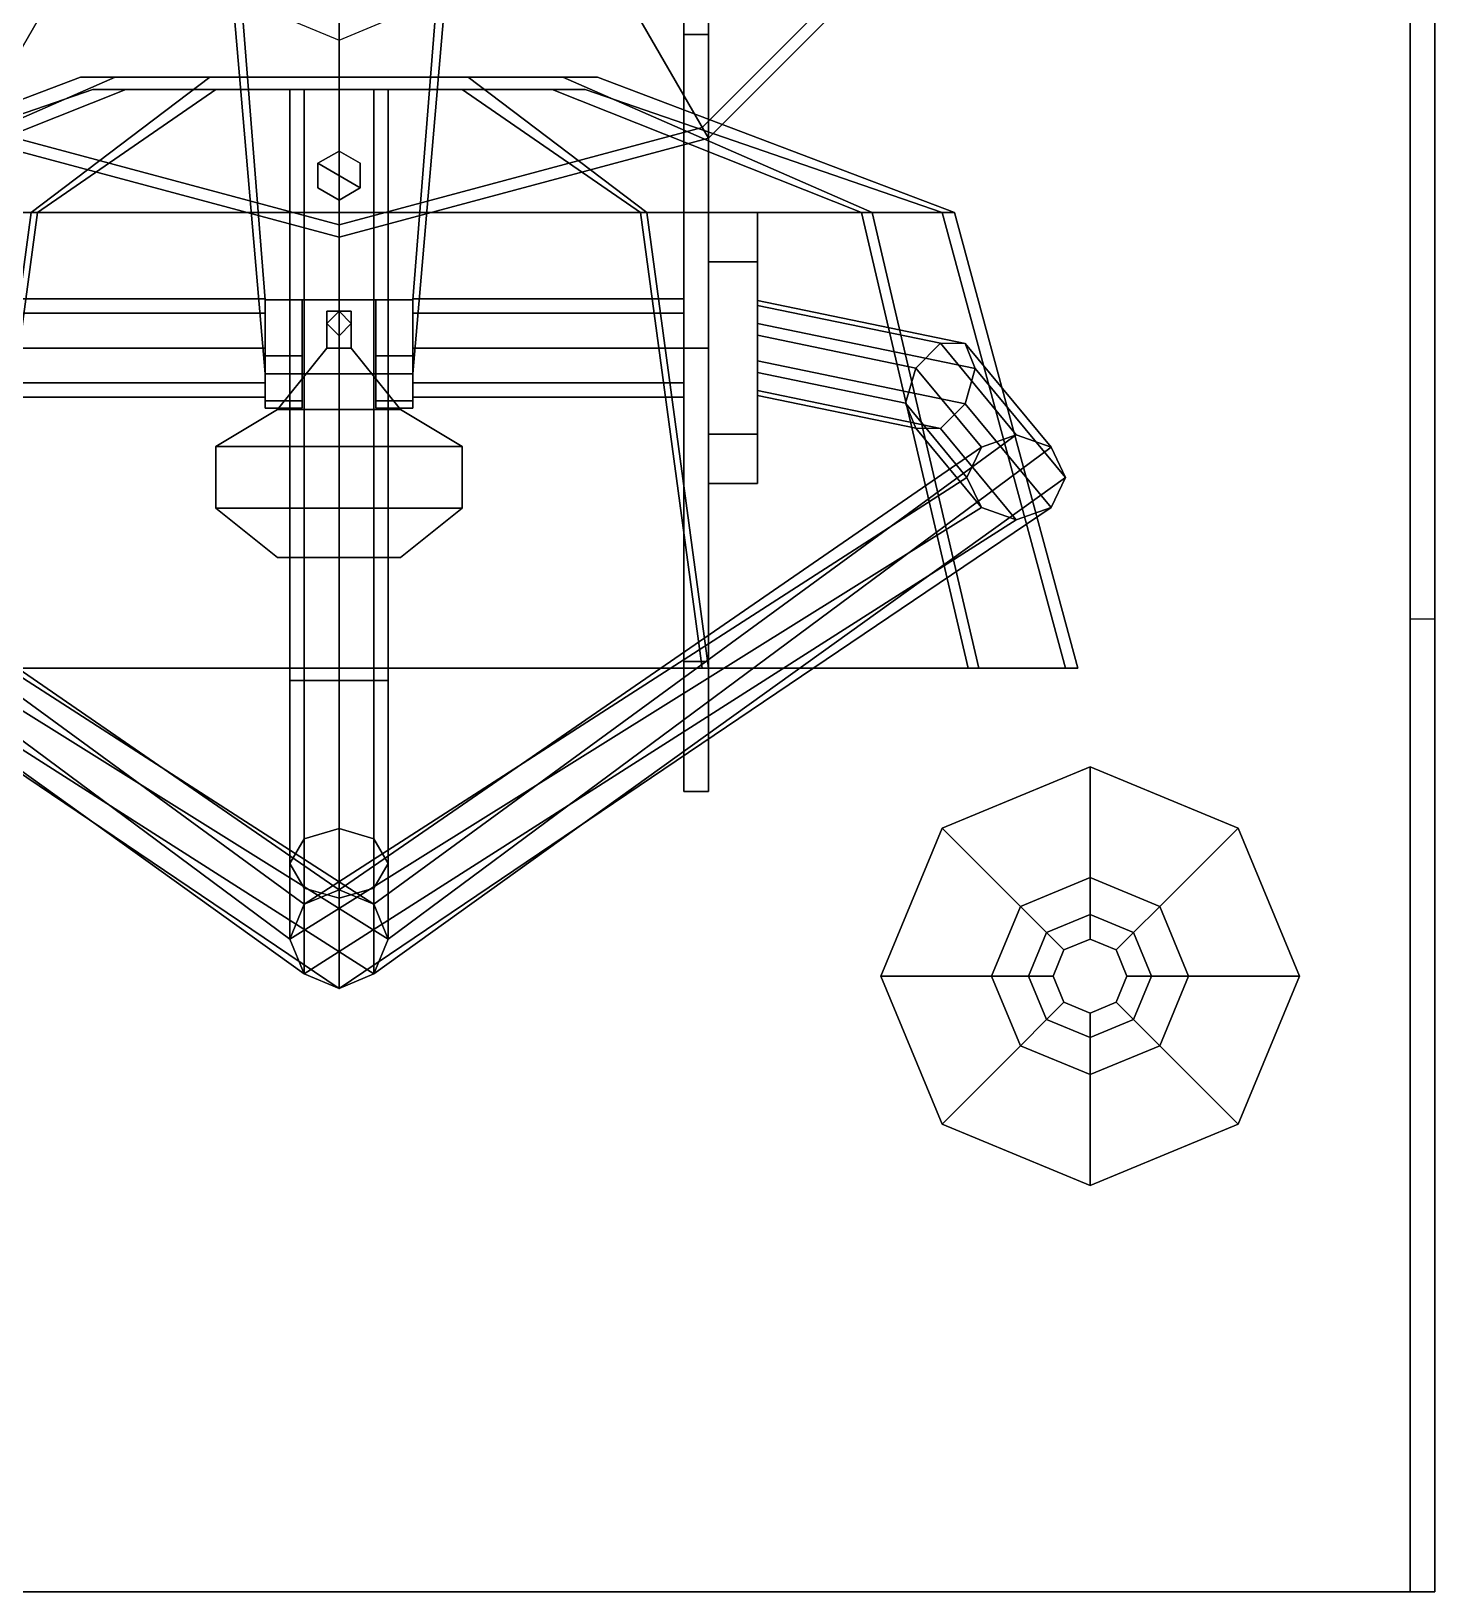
# Model space of a CAD drawing. Header units: millimetres. Extents: x -1.5 to 1.5, y -1.7 to 10.7.
# Drawn here: x -0.25 to 0.89, y -1.7 to -0.433 of the extents above; entities that cross this region are included whole.
import ezdxf

# ---------------------------------------------------------------- set-up
doc = ezdxf.new("R2010")
doc.units = ezdxf.units.MM
doc.layers.add('arm', color=5, linetype='Continuous')
doc.layers.add('turret', color=2, linetype='Continuous')

msp = doc.modelspace()

# ---------------------------------------------------------------- linework, layer by layer
for points in [[(-0.89, 1.7, 1.05), (-0.89, -1.7, 1.05), (0.89, -1.7, 1.05), (0.89, 1.7, 1.05)], [(0.87, 0.91, 0.46), (0.87, -0.91, 0.46), (0.87, -1.7, 0.93), (0.87, 1.7, 0.93)], [(0.89, -1.7, 1.05), (0.89, -0.91, 0.46), (0.89, 0.91, 0.46), (0.89, 1.7, 1.05)], [(0.295, -0.511, 1.05), (0.511, -0.295, 1.05), (0.511, -0.295, 1.1), (0.295, -0.511, 1.1)], [(-0.295, -0.511, 1.05), (0, -0.59, 1.05), (0, -0.59, 1.1), (-0.295, -0.511, 1.1)], [(0, -0.59, 1.05), (0.295, -0.511, 1.05), (0.295, -0.511, 1.1), (0, -0.59, 1.1)], [(0.87, -0.91, 0.46), (0.87, -0.91, 0.46), (0.87, -1.7, 0.69), (0.87, -1.7, 0.93)], [(0.87, -1.7, 0.69), (0.87, -0.91, 0.46), (0.89, -0.91, 0.46), (0.89, -1.7, 0.69)], [(0.89, -1.7, 1.05), (0.89, -1.7, 0.69), (0.89, -0.91, 0.46)], [(0.61, -1.03, 0.04), (0.4898, -1.0798, 0.04), (0.5534, -1.1434, 0.04), (0.61, -1.12, 0.04)], [(0.61, -1.03), (0.4898, -1.0798), (0.4898, -1.0798, 0.04), (0.61, -1.03, 0.04)], [(0.7302, -1.0798, 0.04), (0.61, -1.03, 0.04), (0.61, -1.12, 0.04), (0.6666, -1.1434, 0.04)], [(0.7302, -1.0798), (0.61, -1.03), (0.61, -1.03, 0.04), (0.7302, -1.0798, 0.04)], [(0.4898, -1.0798, 0.04), (0.44, -1.2, 0.04), (0.53, -1.2, 0.04), (0.5534, -1.1434, 0.04)], [(0.4898, -1.0798), (0.44, -1.2), (0.44, -1.2, 0.04), (0.4898, -1.0798, 0.04)], [(0.78, -1.2, 0.04), (0.7302, -1.0798, 0.04), (0.6666, -1.1434, 0.04), (0.69, -1.2, 0.04)], [(0.78, -1.2), (0.7302, -1.0798), (0.7302, -1.0798, 0.04), (0.78, -1.2, 0.04)], [(0.5746, -1.1646, 0.08), (0.61, -1.15, 0.08), (0.61, -1.12, 0.04), (0.5534, -1.1434, 0.04)], [(0.61, -1.15, 0.08), (0.6454, -1.1646, 0.08), (0.6666, -1.1434, 0.04), (0.61, -1.12, 0.04)], [(0.56, -1.2, 0.08), (0.5746, -1.1646, 0.08), (0.5534, -1.1434, 0.04), (0.53, -1.2, 0.04)], [(0.5888, -1.1788, 0.08), (0.61, -1.17, 0.08), (0.61, -1.15, 0.08), (0.5746, -1.1646, 0.08)], [(0.61, -1.17, 0.08), (0.6312, -1.1788, 0.08), (0.6454, -1.1646, 0.08), (0.61, -1.15, 0.08)], [(0.6454, -1.1646, 0.08), (0.66, -1.2, 0.08), (0.69, -1.2, 0.04), (0.6666, -1.1434, 0.04)], [(0.58, -1.2, 0.08), (0.5888, -1.1788, 0.08), (0.5746, -1.1646, 0.08), (0.56, -1.2, 0.08)], [(0.6312, -1.1788, 0.08), (0.64, -1.2, 0.08), (0.66, -1.2, 0.08), (0.6454, -1.1646, 0.08)], [(0.61, -1.17, 0.08), (0.5888, -1.1788, 0.08), (0.5888, -1.1788, 0.93), (0.61, -1.17, 0.93)], [(0.6312, -1.1788, 0.08), (0.61, -1.17, 0.08), (0.61, -1.17, 0.93), (0.6312, -1.1788, 0.93)], [(0.5888, -1.1788, 0.08), (0.58, -1.2, 0.08), (0.58, -1.2, 0.93), (0.5888, -1.1788, 0.93)], [(0.64, -1.2, 0.08), (0.6312, -1.1788, 0.08), (0.6312, -1.1788, 0.93), (0.64, -1.2, 0.93)], [(0.44, -1.2, 0.04), (0.4898, -1.3202, 0.04), (0.5534, -1.2566, 0.04), (0.53, -1.2, 0.04)], [(0.44, -1.2), (0.4898, -1.3202), (0.4898, -1.3202, 0.04), (0.44, -1.2, 0.04)], [(0.5746, -1.2354, 0.08), (0.56, -1.2, 0.08), (0.53, -1.2, 0.04), (0.5534, -1.2566, 0.04)], [(0.5888, -1.2212, 0.08), (0.58, -1.2, 0.08), (0.56, -1.2, 0.08), (0.5746, -1.2354, 0.08)], [(0.58, -1.2, 0.08), (0.5888, -1.2212, 0.08), (0.5888, -1.2212, 0.93), (0.58, -1.2, 0.93)], [(0.6312, -1.2212, 0.08), (0.64, -1.2, 0.08), (0.64, -1.2, 0.93), (0.6312, -1.2212, 0.93)], [(0.64, -1.2, 0.08), (0.6312, -1.2212, 0.08), (0.6454, -1.2354, 0.08), (0.66, -1.2, 0.08)], [(0.66, -1.2, 0.08), (0.6454, -1.2354, 0.08), (0.6666, -1.2566, 0.04), (0.69, -1.2, 0.04)], [(0.7302, -1.3202, 0.04), (0.78, -1.2, 0.04), (0.69, -1.2, 0.04), (0.6666, -1.2566, 0.04)], [(0.7302, -1.3202), (0.78, -1.2), (0.78, -1.2, 0.04), (0.7302, -1.3202, 0.04)], [(0.61, -1.23, 0.08), (0.5888, -1.2212, 0.08), (0.5746, -1.2354, 0.08), (0.61, -1.25, 0.08)], [(0.5888, -1.2212, 0.08), (0.61, -1.23, 0.08), (0.61, -1.23, 0.93), (0.5888, -1.2212, 0.93)], [(0.61, -1.23, 0.08), (0.6312, -1.2212, 0.08), (0.6312, -1.2212, 0.93), (0.61, -1.23, 0.93)], [(0.6312, -1.2212, 0.08), (0.61, -1.23, 0.08), (0.61, -1.25, 0.08), (0.6454, -1.2354, 0.08)], [(0.61, -1.25, 0.08), (0.5746, -1.2354, 0.08), (0.5534, -1.2566, 0.04), (0.61, -1.28, 0.04)], [(0.6454, -1.2354, 0.08), (0.61, -1.25, 0.08), (0.61, -1.28, 0.04), (0.6666, -1.2566, 0.04)], [(0.4898, -1.3202, 0.04), (0.61, -1.37, 0.04), (0.61, -1.28, 0.04), (0.5534, -1.2566, 0.04)], [(0.61, -1.37, 0.04), (0.7302, -1.3202, 0.04), (0.6666, -1.2566, 0.04), (0.61, -1.28, 0.04)], [(0.4898, -1.3202), (0.61, -1.37), (0.61, -1.37, 0.04), (0.4898, -1.3202, 0.04)], [(0.61, -1.37), (0.7302, -1.3202), (0.7302, -1.3202, 0.04), (0.61, -1.37, 0.04)], [(-0.89, -1.7, 1.05), (-0.87, -1.7, 0.93), (0.87, -1.7, 0.93), (0.89, -1.7, 1.05)], [(0.87, -1.7, 0.93), (0.87, -1.7, 0.69), (0.89, -1.7, 0.69), (0.89, -1.7, 1.05)]]:
    msp.add_3dface(points)
at = {"layer": 'arm'}
for points in [[(0.28, -0.33, 3.18), (0.28, -0.9446, 2.9254), (0.28, -1.05, 3.18), (0.28, -0.4354, 3.4346)], [(0.28, -0.33, 3.18), (0.28, -0.4354, 3.4346), (0.3, -0.4354, 3.4346), (0.3, -0.33, 3.18)], [(0.28, -0.4354, 2.9254), (0.28, -0.69, 2.82), (0.28, -0.9446, 2.9254), (0.28, -0.33, 3.18)], [(0.28, -0.4354, 2.9254), (0.28, -0.33, 3.18), (0.3, -0.33, 3.18), (0.3, -0.4354, 2.9254)], [(0.3, -0.33, 3.18), (0.3, -0.4354, 3.4346), (0.3, -0.5955, 3.5008), (0.3, -0.4354, 2.9254)], [(0.28, -0.4354, 3.4346), (0.28, -1.05, 3.18), (0.28, -0.9446, 3.4346), (0.28, -0.69, 3.54)], [(0.28, -0.69, 2.82), (0.28, -0.4354, 2.9254), (0.3, -0.4354, 2.9254), (0.3, -0.69, 2.82)], [(0.28, -0.4354, 3.4346), (0.28, -0.69, 3.54), (0.3, -0.69, 3.54), (0.3, -0.4354, 3.4346)], [(0.3, -0.4354, 2.9254), (0.3, -0.5955, 3.5008), (0.3, -0.5955, 3.5008), (0.3, -0.58, 3.18)], [(0.3, -0.4354, 2.9254), (0.3, -0.58, 3.18), (0.3, -0.58, 3.18), (0.3, -0.5955, 2.8592)], [(-0.433, -0.58, 1.53), (-0.5, -0.58, 1.78), (-0.21, -0.47, 1.78), (-0.1819, -0.47, 1.675)], [(-0.5, -0.58, 1.78), (-0.433, -0.58, 2.03), (-0.1819, -0.47, 1.885), (-0.21, -0.47, 1.78)], [(-0.433, -0.58, 4.33), (-0.5, -0.58, 4.58), (-0.21, -0.47, 4.58), (-0.1819, -0.47, 4.475)], [(-0.5, -0.58, 4.58), (-0.433, -0.58, 4.83), (-0.1819, -0.47, 4.685), (-0.21, -0.47, 4.58)], [(-0.2, -0.48, 1.78), (-0.1732, -0.48, 1.88), (-0.4244, -0.58, 2.025), (-0.49, -0.58, 1.78)], [(-0.1732, -0.48, 1.68), (-0.2, -0.48, 1.78), (-0.49, -0.58, 1.78), (-0.4244, -0.58, 1.535)], [(-0.1732, -0.48, 4.48), (-0.2, -0.48, 4.58), (-0.49, -0.58, 4.58), (-0.4244, -0.58, 4.335)], [(-0.2, -0.48, 4.58), (-0.1732, -0.48, 4.68), (-0.4244, -0.58, 4.825), (-0.49, -0.58, 4.58)], [(-0.25, -0.58, 1.347), (-0.433, -0.58, 1.53), (-0.1819, -0.47, 1.675), (-0.105, -0.47, 1.5981)], [(-0.433, -0.58, 2.03), (-0.25, -0.58, 2.213), (-0.105, -0.47, 1.9619), (-0.1819, -0.47, 1.885)], [(-0.433, -0.58, 4.83), (-0.25, -0.58, 5.013), (-0.105, -0.47, 4.7619), (-0.1819, -0.47, 4.685)], [(-0.25, -0.58, 4.147), (-0.433, -0.58, 4.33), (-0.1819, -0.47, 4.475), (-0.105, -0.47, 4.3981)], [(-0.1732, -0.48, 1.88), (-0.1, -0.48, 1.9532), (-0.245, -0.58, 2.2044), (-0.4244, -0.58, 2.025)], [(-0.1, -0.48, 1.6068), (-0.1732, -0.48, 1.68), (-0.4244, -0.58, 1.535), (-0.245, -0.58, 1.3556)], [(-0.1732, -0.48, 4.68), (-0.1, -0.48, 4.7532), (-0.245, -0.58, 5.0044), (-0.4244, -0.58, 4.825)], [(-0.1, -0.48, 4.4068), (-0.1732, -0.48, 4.48), (-0.4244, -0.58, 4.335), (-0.245, -0.58, 4.1556)], [(0, -0.58, 1.28), (-0.25, -0.58, 1.347), (-0.105, -0.47, 1.5981), (0, -0.47, 1.57)], [(-0.25, -0.58, 2.213), (0, -0.58, 2.28), (0, -0.47, 1.99), (-0.105, -0.47, 1.9619)], [(-0.25, -0.58, 5.013), (0, -0.58, 5.08), (0, -0.47, 4.79), (-0.105, -0.47, 4.7619)], [(0, -0.58, 4.08), (-0.25, -0.58, 4.147), (-0.105, -0.47, 4.3981), (0, -0.47, 4.37)], [(-0.1, -0.48, 1.9532), (0, -0.48, 1.98), (0, -0.58, 2.27), (-0.245, -0.58, 2.2044)], [(0, -0.48, 1.58), (-0.1, -0.48, 1.6068), (-0.245, -0.58, 1.3556), (0, -0.58, 1.29)], [(-0.1, -0.48, 4.7532), (0, -0.48, 4.78), (0, -0.58, 5.07), (-0.245, -0.58, 5.0044)], [(0, -0.48, 4.38), (-0.1, -0.48, 4.4068), (-0.245, -0.58, 4.1556), (0, -0.58, 4.09)], [(-0.1819, -0.47, 1.885), (0.105, -0.47, 1.9619), (0.1819, -0.47, 1.885), (-0.21, -0.47, 1.78)], [(-0.21, -0.47, 1.78), (0.1819, -0.47, 1.885), (0.21, -0.47, 1.78), (-0.1819, -0.47, 1.675)], [(0.21, -0.47, 4.58), (-0.1819, -0.47, 4.475), (-0.21, -0.47, 4.58), (0.1819, -0.47, 4.685)], [(0.1819, -0.47, 4.685), (-0.21, -0.47, 4.58), (-0.1819, -0.47, 4.685), (0.105, -0.47, 4.7619)], [(0.1732, -0.48, 1.88), (-0.2, -0.48, 1.78), (-0.1732, -0.48, 1.68), (0.2, -0.48, 1.78)], [(0.1, -0.48, 1.9532), (-0.1732, -0.48, 1.88), (-0.2, -0.48, 1.78), (0.1732, -0.48, 1.88)], [(-0.1732, -0.48, 4.48), (0.2, -0.48, 4.58), (0.1732, -0.48, 4.68), (-0.2, -0.48, 4.58)], [(-0.2, -0.48, 4.58), (0.1732, -0.48, 4.68), (0.1, -0.48, 4.7532), (-0.1732, -0.48, 4.68)], [(-0.105, -0.47, 1.9619), (0, -0.47, 1.99), (0.105, -0.47, 1.9619), (-0.1819, -0.47, 1.885)], [(-0.1819, -0.47, 1.675), (0.21, -0.47, 1.78), (0.1819, -0.47, 1.675), (-0.105, -0.47, 1.5981)], [(0.1819, -0.47, 4.475), (-0.105, -0.47, 4.3981), (-0.1819, -0.47, 4.475), (0.21, -0.47, 4.58)], [(0.105, -0.47, 4.7619), (-0.1819, -0.47, 4.685), (-0.105, -0.47, 4.7619), (0, -0.47, 4.79)], [(0.2, -0.48, 1.78), (-0.1732, -0.48, 1.68), (-0.1, -0.48, 1.6068), (0.1732, -0.48, 1.68)], [(0, -0.48, 1.98), (-0.1, -0.48, 1.9532), (-0.1732, -0.48, 1.88), (0.1, -0.48, 1.9532)], [(-0.1, -0.48, 4.4068), (0.1732, -0.48, 4.48), (0.2, -0.48, 4.58), (-0.1732, -0.48, 4.48)], [(-0.1732, -0.48, 4.68), (0.1, -0.48, 4.7532), (0, -0.48, 4.78), (-0.1, -0.48, 4.7532)], [(-0.105, -0.47, 1.5981), (0.1819, -0.47, 1.675), (0.105, -0.47, 1.5981), (0, -0.47, 1.57)], [(0.105, -0.47, 4.3981), (0, -0.47, 4.37), (-0.105, -0.47, 4.3981), (0.1819, -0.47, 4.475)], [(0.1732, -0.48, 1.68), (-0.1, -0.48, 1.6068), (0, -0.48, 1.58), (0.1, -0.48, 1.6068)], [(0, -0.48, 4.38), (0.1, -0.48, 4.4068), (0.1732, -0.48, 4.48), (-0.1, -0.48, 4.4068)], [(-0.04, -0.48, 1.78), (-0.0283, -0.48, 1.7517), (-0.0283, -0.96, 1.7517), (-0.04, -0.96, 1.78)], [(-0.0283, -0.48, 1.8083), (-0.04, -0.48, 1.78), (-0.04, -0.96, 1.78), (-0.0283, -0.96, 1.8083)], [(-0.0283, -0.48, 4.6083), (-0.04, -0.48, 4.58), (-0.04, -0.96, 4.58), (-0.0283, -0.96, 4.6083)], [(-0.04, -0.48, 4.58), (-0.0283, -0.48, 4.5517), (-0.0283, -0.96, 4.5517), (-0.04, -0.96, 4.58)], [(-0.0283, -0.48, 1.7517), (0, -0.48, 1.74), (0, -0.96, 1.74), (-0.0283, -0.96, 1.7517)], [(0, -0.48, 1.82), (-0.0283, -0.48, 1.8083), (-0.0283, -0.96, 1.8083), (0, -0.96, 1.82)], [(0, -0.48, 4.62), (-0.0283, -0.48, 4.6083), (-0.0283, -0.96, 4.6083), (0, -0.96, 4.62)], [(-0.0283, -0.48, 4.5517), (0, -0.48, 4.54), (0, -0.96, 4.54), (-0.0283, -0.96, 4.5517)], [(0.25, -0.58, 1.347), (0, -0.58, 1.28), (0, -0.47, 1.57), (0.105, -0.47, 1.5981)], [(0, -0.58, 2.28), (0.25, -0.58, 2.213), (0.105, -0.47, 1.9619), (0, -0.47, 1.99)], [(0, -0.58, 5.08), (0.25, -0.58, 5.013), (0.105, -0.47, 4.7619), (0, -0.47, 4.79)], [(0.25, -0.58, 4.147), (0, -0.58, 4.08), (0, -0.47, 4.37), (0.105, -0.47, 4.3981)], [(0, -0.48, 1.98), (0.1, -0.48, 1.9532), (0.245, -0.58, 2.2044), (0, -0.58, 2.27)], [(0.1, -0.48, 1.6068), (0, -0.48, 1.58), (0, -0.58, 1.29), (0.245, -0.58, 1.3556)], [(0, -0.48, 1.74), (0.0283, -0.48, 1.7517), (0.0283, -0.96, 1.7517), (0, -0.96, 1.74)], [(0.0283, -0.48, 1.8083), (0, -0.48, 1.82), (0, -0.96, 1.82), (0.0283, -0.96, 1.8083)], [(0, -0.48, 4.78), (0.1, -0.48, 4.7532), (0.245, -0.58, 5.0044), (0, -0.58, 5.07)], [(0.0283, -0.48, 4.6083), (0, -0.48, 4.62), (0, -0.96, 4.62), (0.0283, -0.96, 4.6083)], [(0, -0.48, 4.54), (0.0283, -0.48, 4.5517), (0.0283, -0.96, 4.5517), (0, -0.96, 4.54)], [(0.1, -0.48, 4.4068), (0, -0.48, 4.38), (0, -0.58, 4.09), (0.245, -0.58, 4.1556)], [(0.0283, -0.48, 1.7517), (0.04, -0.48, 1.78), (0.04, -0.96, 1.78), (0.0283, -0.96, 1.7517)], [(0.04, -0.48, 1.78), (0.0283, -0.48, 1.8083), (0.0283, -0.96, 1.8083), (0.04, -0.96, 1.78)], [(0.04, -0.48, 4.58), (0.0283, -0.48, 4.6083), (0.0283, -0.96, 4.6083), (0.04, -0.96, 4.58)], [(0.0283, -0.48, 4.5517), (0.04, -0.48, 4.58), (0.04, -0.96, 4.58), (0.0283, -0.96, 4.5517)], [(0.1, -0.48, 1.9532), (0.1732, -0.48, 1.88), (0.4244, -0.58, 2.025), (0.245, -0.58, 2.2044)], [(0.1732, -0.48, 1.68), (0.1, -0.48, 1.6068), (0.245, -0.58, 1.3556), (0.4244, -0.58, 1.535)], [(0.1, -0.48, 4.7532), (0.1732, -0.48, 4.68), (0.4244, -0.58, 4.825), (0.245, -0.58, 5.0044)], [(0.1732, -0.48, 4.48), (0.1, -0.48, 4.4068), (0.245, -0.58, 4.1556), (0.4244, -0.58, 4.335)], [(0.433, -0.58, 1.53), (0.25, -0.58, 1.347), (0.105, -0.47, 1.5981), (0.1819, -0.47, 1.675)], [(0.25, -0.58, 2.213), (0.433, -0.58, 2.03), (0.1819, -0.47, 1.885), (0.105, -0.47, 1.9619)], [(0.25, -0.58, 5.013), (0.433, -0.58, 4.83), (0.1819, -0.47, 4.685), (0.105, -0.47, 4.7619)], [(0.433, -0.58, 4.33), (0.25, -0.58, 4.147), (0.105, -0.47, 4.3981), (0.1819, -0.47, 4.475)], [(0.1732, -0.48, 1.88), (0.2, -0.48, 1.78), (0.49, -0.58, 1.78), (0.4244, -0.58, 2.025)], [(0.2, -0.48, 1.78), (0.1732, -0.48, 1.68), (0.4244, -0.58, 1.535), (0.49, -0.58, 1.78)], [(0.2, -0.48, 4.58), (0.1732, -0.48, 4.48), (0.4244, -0.58, 4.335), (0.49, -0.58, 4.58)], [(0.1732, -0.48, 4.68), (0.2, -0.48, 4.58), (0.49, -0.58, 4.58), (0.4244, -0.58, 4.825)], [(0.5, -0.58, 1.78), (0.433, -0.58, 1.53), (0.1819, -0.47, 1.675), (0.21, -0.47, 1.78)], [(0.433, -0.58, 2.03), (0.5, -0.58, 1.78), (0.21, -0.47, 1.78), (0.1819, -0.47, 1.885)], [(0.5, -0.58, 4.58), (0.433, -0.58, 4.33), (0.1819, -0.47, 4.475), (0.21, -0.47, 4.58)], [(0.433, -0.58, 4.83), (0.5, -0.58, 4.58), (0.21, -0.47, 4.58), (0.1819, -0.47, 4.685)], [(-0.5196, -0.95, 4.88), (-0.3, -0.95, 5.0996), (-0.25, -0.58, 5.013), (-0.433, -0.58, 4.83)], [(-0.4244, -0.58, 2.025), (-0.245, -0.58, 2.2044), (-0.295, -0.95, 2.291), (-0.511, -0.95, 2.075)], [(-0.245, -0.58, 1.3556), (-0.4244, -0.58, 1.535), (-0.511, -0.95, 1.485), (-0.295, -0.95, 1.269)], [(-0.4244, -0.58, 4.825), (-0.245, -0.58, 5.0044), (-0.295, -0.95, 5.091), (-0.511, -0.95, 4.875)], [(-0.245, -0.58, 4.1556), (-0.4244, -0.58, 4.335), (-0.511, -0.95, 4.285), (-0.295, -0.95, 4.069)], [(0, -0.95, 1.18), (-0.3, -0.95, 1.2604), (-0.25, -0.58, 1.347), (0, -0.58, 1.28)], [(-0.3, -0.95, 2.2996), (0, -0.95, 2.38), (0, -0.58, 2.28), (-0.25, -0.58, 2.213)], [(-0.3, -0.95, 5.0996), (0, -0.95, 5.18), (0, -0.58, 5.08), (-0.25, -0.58, 5.013)], [(0, -0.95, 3.98), (-0.3, -0.95, 4.0604), (-0.25, -0.58, 4.147), (0, -0.58, 4.08)], [(-0.245, -0.58, 2.2044), (0, -0.58, 2.27), (0, -0.95, 2.37), (-0.295, -0.95, 2.291)], [(0, -0.58, 1.29), (-0.245, -0.58, 1.3556), (-0.295, -0.95, 1.269), (0, -0.95, 1.19)], [(-0.245, -0.58, 5.0044), (0, -0.58, 5.07), (0, -0.95, 5.17), (-0.295, -0.95, 5.091)], [(0, -0.58, 4.09), (-0.245, -0.58, 4.1556), (-0.295, -0.95, 4.069), (0, -0.95, 3.99)], [(0, -0.58, 2.27), (0.245, -0.58, 2.2044), (0.295, -0.95, 2.291), (0, -0.95, 2.37)], [(0.245, -0.58, 1.3556), (0, -0.58, 1.29), (0, -0.95, 1.19), (0.295, -0.95, 1.269)], [(0.3, -0.95, 1.2604), (0, -0.95, 1.18), (0, -0.58, 1.28), (0.25, -0.58, 1.347)], [(0, -0.95, 2.38), (0.3, -0.95, 2.2996), (0.25, -0.58, 2.213), (0, -0.58, 2.28)], [(0, -0.58, 5.07), (0.245, -0.58, 5.0044), (0.295, -0.95, 5.091), (0, -0.95, 5.17)], [(0, -0.95, 5.18), (0.3, -0.95, 5.0996), (0.25, -0.58, 5.013), (0, -0.58, 5.08)], [(0.245, -0.58, 4.1556), (0, -0.58, 4.09), (0, -0.95, 3.99), (0.295, -0.95, 4.069)], [(0.3, -0.95, 4.0604), (0, -0.95, 3.98), (0, -0.58, 4.08), (0.25, -0.58, 4.147)], [(0.245, -0.58, 2.2044), (0.4244, -0.58, 2.025), (0.511, -0.95, 2.075), (0.295, -0.95, 2.291)], [(0.4244, -0.58, 1.535), (0.245, -0.58, 1.3556), (0.295, -0.95, 1.269), (0.511, -0.95, 1.485)], [(0.245, -0.58, 5.0044), (0.4244, -0.58, 4.825), (0.511, -0.95, 4.875), (0.295, -0.95, 5.091)], [(0.4244, -0.58, 4.335), (0.245, -0.58, 4.1556), (0.295, -0.95, 4.069), (0.511, -0.95, 4.285)], [(0.5196, -0.95, 1.48), (0.3, -0.95, 1.2604), (0.25, -0.58, 1.347), (0.433, -0.58, 1.53)], [(0.3, -0.95, 2.2996), (0.5196, -0.95, 2.08), (0.433, -0.58, 2.03), (0.25, -0.58, 2.213)], [(0.3, -0.95, 5.0996), (0.5196, -0.95, 4.88), (0.433, -0.58, 4.83), (0.25, -0.58, 5.013)], [(0.5196, -0.95, 4.28), (0.3, -0.95, 4.0604), (0.25, -0.58, 4.147), (0.433, -0.58, 4.33)], [(0.34, -0.58, 3.18), (0.3, -0.58, 3.18), (0.3, -0.62, 4.01), (0.34, -0.62, 4.01)], [(0.34, -0.62, 2.35), (0.3, -0.62, 2.35), (0.3, -0.58, 3.18), (0.34, -0.58, 3.18)], [(0.34, -0.62, 4.01), (0.34, -0.76, 4.01), (0.34, -0.8, 3.18), (0.34, -0.58, 3.18)], [(0.34, -0.76, 2.35), (0.34, -0.62, 2.35), (0.34, -0.58, 3.18), (0.34, -0.8, 3.18)], [(0.4244, -0.58, 2.025), (0.49, -0.58, 1.78), (0.59, -0.95, 1.78), (0.511, -0.95, 2.075)], [(0.49, -0.58, 1.78), (0.4244, -0.58, 1.535), (0.511, -0.95, 1.485), (0.59, -0.95, 1.78)], [(0.49, -0.58, 4.58), (0.4244, -0.58, 4.335), (0.511, -0.95, 4.285), (0.59, -0.95, 4.58)], [(0.4244, -0.58, 4.825), (0.49, -0.58, 4.58), (0.59, -0.95, 4.58), (0.511, -0.95, 4.875)], [(0.6, -0.95, 1.78), (0.5196, -0.95, 1.48), (0.433, -0.58, 1.53), (0.5, -0.58, 1.78)], [(0.5196, -0.95, 2.08), (0.6, -0.95, 1.78), (0.5, -0.58, 1.78), (0.433, -0.58, 2.03)], [(0.6, -0.95, 4.58), (0.5196, -0.95, 4.28), (0.433, -0.58, 4.33), (0.5, -0.58, 4.58)], [(0.5196, -0.95, 4.88), (0.6, -0.95, 4.58), (0.5, -0.58, 4.58), (0.433, -0.58, 4.83)], [(0.3, -0.69, 2.82), (0.3, -0.5955, 2.8592), (0.3, -0.62, 2.35), (0.3, -0.76, 2.35)], [(0.3, -0.5955, 3.5008), (0.3, -0.69, 3.54), (0.3, -0.62, 4.01)], [(0.3, -0.69, 3.54), (0.3, -0.7845, 3.5008), (0.3, -0.76, 4.01), (0.3, -0.62, 4.01)], [(0.3, -0.62, 4.01), (0.3, -0.76, 4.01), (0.34, -0.76, 4.01), (0.34, -0.62, 4.01)], [(0.34, -0.62, 2.1378), (0.3, -0.62, 2.1778), (0.3, -0.62, 2.35), (0.34, -0.62, 2.35)], [(0.3, -0.62, 2.1778), (0.3, -0.76, 2.2295), (0.3, -0.76, 2.35), (0.3, -0.62, 2.35)], [(0.3, -0.62, 4.1822), (0.34, -0.62, 4.2222), (0.34, -0.62, 4.01), (0.3, -0.62, 4.01)], [(0.3, -0.76, 4.1305), (0.3, -0.62, 4.1822), (0.3, -0.62, 4.01), (0.3, -0.76, 4.01)], [(0.34, -0.76, 2.1895), (0.34, -0.62, 2.1378), (0.34, -0.62, 2.35), (0.34, -0.76, 2.35)], [(0.34, -0.62, 4.2222), (0.34, -0.76, 4.1705), (0.34, -0.76, 4.01), (0.34, -0.62, 4.01)], [(0.5168, -0.7066, 3.1512), (0.5085, -0.6863, 3.1299), (0.34, -0.6514, 3.1904), (0.34, -0.67, 3.2146)], [(0.5085, -0.6863, 3.1299), (0.4885, -0.6861, 3.1067), (0.34, -0.6554, 3.16), (0.34, -0.6514, 3.1904)], [(0.4885, -0.6861, 3.1067), (0.4685, -0.7063, 3.0953), (0.34, -0.6796, 3.1414), (0.34, -0.6554, 3.16)], [(0.5085, -0.7352, 3.1582), (0.5168, -0.7066, 3.1512), (0.34, -0.67, 3.2146), (0.34, -0.7004, 3.2186)], [(0.4685, -0.7063, 3.0953), (0.4602, -0.7349, 3.1022), (0.34, -0.71, 3.1454), (0.34, -0.6796, 3.1414)], [(0.28, -0.9446, 2.9254), (0.28, -0.69, 2.82), (0.3, -0.69, 2.82), (0.3, -0.9446, 2.9254)], [(0.28, -0.69, 3.54), (0.28, -0.9446, 3.4346), (0.3, -0.9446, 3.4346), (0.3, -0.69, 3.54)], [(0.3, -0.7845, 2.8592), (0.3, -0.69, 2.82), (0.3, -0.76, 2.35)], [(0.55, -0.7604, 2.9781), (0.5217, -0.7705, 2.984), (0.4685, -0.7063, 3.0953), (0.4885, -0.6861, 3.1067)], [(0.5783, -0.7705, 2.984), (0.55, -0.7604, 2.9781), (0.4885, -0.6861, 3.1067), (0.5085, -0.6863, 3.1299)], [(0.59, -0.795, 2.9981), (0.5783, -0.7705, 2.984), (0.5085, -0.6863, 3.1299), (0.5168, -0.7066, 3.1512)], [(0.4885, -0.7554, 3.1467), (0.5085, -0.7352, 3.1582), (0.34, -0.7004, 3.2186), (0.34, -0.7246, 3.2)], [(0.5217, -0.7705, 2.984), (0.51, -0.795, 2.9981), (0.4602, -0.7349, 3.1022), (0.4685, -0.7063, 3.0953)], [(0.5783, -0.8195, 3.0123), (0.59, -0.795, 2.9981), (0.5168, -0.7066, 3.1512), (0.5085, -0.7352, 3.1582)], [(0.4602, -0.7349, 3.1022), (0.4685, -0.7552, 3.1236), (0.34, -0.7286, 3.1696), (0.34, -0.71, 3.1454)], [(0.4685, -0.7552, 3.1236), (0.4885, -0.7554, 3.1467), (0.34, -0.7246, 3.2), (0.34, -0.7286, 3.1696)], [(0.51, -0.795, 2.9981), (0.5217, -0.8195, 3.0123), (0.4685, -0.7552, 3.1236), (0.4602, -0.7349, 3.1022)], [(0.55, -0.8296, 3.0181), (0.5783, -0.8195, 3.0123), (0.5085, -0.7352, 3.1582), (0.4885, -0.7554, 3.1467)], [(-0.55, -0.7604, 3.3819), (-0.5783, -0.7705, 3.376), (-0.04, -1.17, 4.37), (-0.0283, -1.1417, 4.37)], [(-0.5217, -0.7705, 3.376), (-0.55, -0.7604, 3.3819), (-0.0283, -1.1417, 4.37), (0, -1.13, 4.37)], [(0.5217, -0.7705, 2.984), (0.55, -0.7604, 2.9781), (0.0283, -1.1417, 1.99), (0, -1.13, 1.99)], [(0.55, -0.7604, 2.9781), (0.5783, -0.7705, 2.984), (0.04, -1.17, 1.99), (0.0283, -1.1417, 1.99)], [(0.34, -0.76, 4.01), (0.3, -0.76, 4.01), (0.3, -0.8, 3.18), (0.34, -0.8, 3.18)], [(0.34, -0.8, 3.18), (0.3, -0.8, 3.18), (0.3, -0.76, 2.35), (0.34, -0.76, 2.35)], [(0.3, -0.76, 2.2295), (0.34, -0.76, 2.1895), (0.34, -0.76, 2.35), (0.3, -0.76, 2.35)], [(0.34, -0.76, 4.1705), (0.3, -0.76, 4.1305), (0.3, -0.76, 4.01), (0.34, -0.76, 4.01)], [(0.5217, -0.8195, 3.0123), (0.55, -0.8296, 3.0181), (0.4885, -0.7554, 3.1467), (0.4685, -0.7552, 3.1236)], [(-0.5783, -0.7705, 3.376), (-0.59, -0.795, 3.3619), (-0.0283, -1.1983, 4.37), (-0.04, -1.17, 4.37)], [(-0.51, -0.795, 3.3619), (-0.5217, -0.7705, 3.376), (0, -1.13, 4.37), (0.0283, -1.1417, 4.37)], [(0.51, -0.795, 2.9981), (0.5217, -0.7705, 2.984), (0, -1.13, 1.99), (-0.0283, -1.1417, 1.99)], [(0.5783, -0.7705, 2.984), (0.59, -0.795, 2.9981), (0.0283, -1.1983, 1.99), (0.04, -1.17, 1.99)], [(0.3, -0.7845, 3.5008), (0.3, -0.9446, 3.4346), (0.3, -1.05, 3.18), (0.3, -0.8, 3.18)], [(0.3, -0.8, 3.18), (0.3, -1.05, 3.18), (0.3, -0.9446, 2.9254), (0.3, -0.7845, 2.8592)], [(-0.59, -0.795, 3.3619), (-0.5783, -0.8195, 3.3477), (0, -1.21, 4.37), (-0.0283, -1.1983, 4.37)], [(-0.5217, -0.8195, 3.3477), (-0.51, -0.795, 3.3619), (0.0283, -1.1417, 4.37), (0.04, -1.17, 4.37)], [(0.5217, -0.8195, 3.0123), (0.51, -0.795, 2.9981), (-0.0283, -1.1417, 1.99), (-0.04, -1.17, 1.99)], [(0.59, -0.795, 2.9981), (0.5783, -0.8195, 3.0123), (0, -1.21, 1.99), (0.0283, -1.1983, 1.99)], [(-0.5783, -0.8195, 3.3477), (-0.55, -0.8296, 3.3419), (0.0283, -1.1983, 4.37), (0, -1.21, 4.37)], [(-0.55, -0.8296, 3.3419), (-0.5217, -0.8195, 3.3477), (0.04, -1.17, 4.37), (0.0283, -1.1983, 4.37)], [(0.55, -0.8296, 3.0181), (0.5217, -0.8195, 3.0123), (-0.04, -1.17, 1.99), (-0.0283, -1.1983, 1.99)], [(0.5783, -0.8195, 3.0123), (0.55, -0.8296, 3.0181), (-0.0283, -1.1983, 1.99), (0, -1.21, 1.99)], [(-0.295, -0.95, 2.291), (0, -0.95, 2.37), (0, -0.95, 2.38), (-0.3, -0.95, 2.2996)], [(0, -0.95, 1.19), (-0.295, -0.95, 1.269), (-0.3, -0.95, 1.2604), (0, -0.95, 1.18)], [(-0.295, -0.95, 5.091), (0, -0.95, 5.17), (0, -0.95, 5.18), (-0.3, -0.95, 5.0996)], [(0, -0.95, 3.99), (-0.295, -0.95, 4.069), (-0.3, -0.95, 4.0604), (0, -0.95, 3.98)], [(0.295, -0.95, 1.269), (0, -0.95, 1.19), (0, -0.95, 1.18), (0.3, -0.95, 1.2604)], [(0, -0.95, 2.37), (0.295, -0.95, 2.291), (0.3, -0.95, 2.2996), (0, -0.95, 2.38)], [(0, -0.95, 5.17), (0.295, -0.95, 5.091), (0.3, -0.95, 5.0996), (0, -0.95, 5.18)], [(0.295, -0.95, 4.069), (0, -0.95, 3.99), (0, -0.95, 3.98), (0.3, -0.95, 4.0604)], [(0.28, -0.9446, 3.4346), (0.28, -1.05, 3.18), (0.3, -1.05, 3.18), (0.3, -0.9446, 3.4346)], [(0.28, -1.05, 3.18), (0.28, -0.9446, 2.9254), (0.3, -0.9446, 2.9254), (0.3, -1.05, 3.18)], [(0.511, -0.95, 1.485), (0.295, -0.95, 1.269), (0.3, -0.95, 1.2604), (0.5196, -0.95, 1.48)], [(0.295, -0.95, 2.291), (0.511, -0.95, 2.075), (0.5196, -0.95, 2.08), (0.3, -0.95, 2.2996)], [(0.295, -0.95, 5.091), (0.511, -0.95, 4.875), (0.5196, -0.95, 4.88), (0.3, -0.95, 5.0996)], [(0.511, -0.95, 4.285), (0.295, -0.95, 4.069), (0.3, -0.95, 4.0604), (0.5196, -0.95, 4.28)], [(0.59, -0.95, 1.78), (0.511, -0.95, 1.485), (0.5196, -0.95, 1.48), (0.6, -0.95, 1.78)], [(0.511, -0.95, 2.075), (0.59, -0.95, 1.78), (0.6, -0.95, 1.78), (0.5196, -0.95, 2.08)], [(0.59, -0.95, 4.58), (0.511, -0.95, 4.285), (0.5196, -0.95, 4.28), (0.6, -0.95, 4.58)], [(0.511, -0.95, 4.875), (0.59, -0.95, 4.58), (0.6, -0.95, 4.58), (0.5196, -0.95, 4.88)], [(-0.04, -1.1085, 1.8415), (-0.0283, -1.0885, 1.8615), (-0.0283, -0.96, 1.8083), (-0.04, -0.96, 1.78)], [(-0.0283, -1.1285, 1.8215), (-0.04, -1.1085, 1.8415), (-0.04, -0.96, 1.78), (-0.0283, -0.96, 1.7517)], [(-0.0283, -1.0885, 4.4985), (-0.04, -1.1085, 4.5185), (-0.04, -0.96, 4.58), (-0.0283, -0.96, 4.5517)], [(-0.04, -1.1085, 4.5185), (-0.0283, -1.1285, 4.5385), (-0.0283, -0.96, 4.6083), (-0.04, -0.96, 4.58)], [(-0.0283, -1.0885, 1.8615), (0, -1.0802, 1.8698), (0, -0.96, 1.82), (-0.0283, -0.96, 1.8083)], [(0, -1.1368, 1.8132), (-0.0283, -1.1285, 1.8215), (-0.0283, -0.96, 1.7517), (0, -0.96, 1.74)], [(0, -1.0802, 4.4902), (-0.0283, -1.0885, 4.4985), (-0.0283, -0.96, 4.5517), (0, -0.96, 4.54)], [(-0.0283, -1.1285, 4.5385), (0, -1.1368, 4.5468), (0, -0.96, 4.62), (-0.0283, -0.96, 4.6083)], [(0, -1.0802, 1.8698), (0.0283, -1.0885, 1.8615), (0.0283, -0.96, 1.8083), (0, -0.96, 1.82)], [(0.0283, -1.1285, 1.8215), (0, -1.1368, 1.8132), (0, -0.96, 1.74), (0.0283, -0.96, 1.7517)], [(0.0283, -1.0885, 4.4985), (0, -1.0802, 4.4902), (0, -0.96, 4.54), (0.0283, -0.96, 4.5517)], [(0, -1.1368, 4.5468), (0.0283, -1.1285, 4.5385), (0.0283, -0.96, 4.6083), (0, -0.96, 4.62)], [(0.0283, -1.0885, 1.8615), (0.04, -1.1085, 1.8415), (0.04, -0.96, 1.78), (0.0283, -0.96, 1.8083)], [(0.04, -1.1085, 1.8415), (0.0283, -1.1285, 1.8215), (0.0283, -0.96, 1.7517), (0.04, -0.96, 1.78)], [(0.04, -1.1085, 4.5185), (0.0283, -1.0885, 4.4985), (0.0283, -0.96, 4.5517), (0.04, -0.96, 4.58)], [(0.0283, -1.1285, 4.5385), (0.04, -1.1085, 4.5185), (0.04, -0.96, 4.58), (0.0283, -0.96, 4.6083)], [(-0.04, -1.17, 1.99), (-0.0283, -1.1417, 1.99), (-0.0283, -1.0885, 1.8615), (-0.04, -1.1085, 1.8415)], [(-0.0283, -1.1417, 4.37), (-0.04, -1.17, 4.37), (-0.04, -1.1085, 4.5185), (-0.0283, -1.0885, 4.4985)], [(-0.0283, -1.1417, 1.99), (0, -1.13, 1.99), (0, -1.0802, 1.8698), (-0.0283, -1.0885, 1.8615)], [(0, -1.13, 4.37), (-0.0283, -1.1417, 4.37), (-0.0283, -1.0885, 4.4985), (0, -1.0802, 4.4902)], [(0, -1.13, 1.99), (0.0283, -1.1417, 1.99), (0.0283, -1.0885, 1.8615), (0, -1.0802, 1.8698)], [(0.0283, -1.1417, 4.37), (0, -1.13, 4.37), (0, -1.0802, 4.4902), (0.0283, -1.0885, 4.4985)], [(0.0283, -1.1417, 1.99), (0.04, -1.17, 1.99), (0.04, -1.1085, 1.8415), (0.0283, -1.0885, 1.8615)], [(0.04, -1.17, 4.37), (0.0283, -1.1417, 4.37), (0.0283, -1.0885, 4.4985), (0.04, -1.1085, 4.5185)], [(-0.0283, -1.1983, 1.99), (-0.04, -1.17, 1.99), (-0.04, -1.1085, 1.8415), (-0.0283, -1.1285, 1.8215)], [(-0.04, -1.17, 4.37), (-0.0283, -1.1983, 4.37), (-0.0283, -1.1285, 4.5385), (-0.04, -1.1085, 4.5185)], [(0.04, -1.17, 1.99), (0.0283, -1.1983, 1.99), (0.0283, -1.1285, 1.8215), (0.04, -1.1085, 1.8415)], [(0.0283, -1.1983, 4.37), (0.04, -1.17, 4.37), (0.04, -1.1085, 4.5185), (0.0283, -1.1285, 4.5385)], [(0, -1.21, 1.99), (-0.0283, -1.1983, 1.99), (-0.0283, -1.1285, 1.8215), (0, -1.1368, 1.8132)], [(-0.0283, -1.1983, 4.37), (0, -1.21, 4.37), (0, -1.1368, 4.5468), (-0.0283, -1.1285, 4.5385)], [(0.0283, -1.1983, 1.99), (0, -1.21, 1.99), (0, -1.1368, 1.8132), (0.0283, -1.1285, 1.8215)], [(0, -1.21, 4.37), (0.0283, -1.1983, 4.37), (0.0283, -1.1285, 4.5385), (0, -1.1368, 4.5468)]]:
    msp.add_3dface(points, dxfattribs=at)
at = {"layer": 'turret'}
for points in [[(-0.06, -0.6509, 3.222), (-0.11, -0.0196, 2.9153), (-0.11, -0.1296, 2.7247), (-0.06, -0.7109, 3.118)], [(0.06, -0.6509, 3.222), (0.11, -0.0196, 2.9153), (-0.11, -0.0196, 2.9153), (-0.06, -0.6509, 3.222)], [(0.11, -0.1296, 2.7247), (0.11, -0.0196, 2.9153), (0.06, -0.6509, 3.222), (0.06, -0.7109, 3.118)], [(-0.06, -0.7109, 3.118), (-0.11, -0.1296, 2.7247), (0.11, -0.1296, 2.7247), (0.06, -0.7109, 3.118)], [(-0.5196, -0.3, 1.2), (-0.3, -0.5196, 1.2), (-0.155, -0.2685, 1.2), (-0.2685, -0.155, 1.2)], [(0.3, -0.5196, 1.2), (0.5196, -0.3, 1.2), (0.2685, -0.155, 1.2), (0.155, -0.2685, 1.2)], [(-0.3, -0.5196, 1.2), (0, -0.6, 1.2), (0, -0.31, 1.2), (-0.155, -0.2685, 1.2)], [(0, -0.6, 1.2), (0.3, -0.5196, 1.2), (0.155, -0.2685, 1.2), (0, -0.31, 1.2)], [(0.3, -0.5196, 1.1), (0.5196, -0.3, 1.1), (0.5196, -0.3, 1.2), (0.3, -0.5196, 1.2)], [(-0.0424, -0.4224, 1.27), (0, -0.44, 1.27), (0, -0.42, 1.97), (-0.0283, -0.4083, 1.97)], [(0, -0.44, 1.27), (0.0424, -0.4224, 1.27), (0.0283, -0.4083, 1.97), (0, -0.42, 1.97)], [(-0.3, -0.5196, 1.1), (0, -0.6, 1.1), (0, -0.6, 1.2), (-0.3, -0.5196, 1.2)], [(0.0173, -0.54, 1.21), (0, -0.53, 1.21), (-0.0173, -0.54, 1.21), (0.0173, -0.56, 1.21)], [(0, -0.53, 1.2), (-0.0173, -0.54, 1.2), (-0.0173, -0.54, 1.21), (0, -0.53, 1.21)], [(0, -0.6, 1.1), (0.3, -0.5196, 1.1), (0.3, -0.5196, 1.2), (0, -0.6, 1.2)], [(0.0173, -0.54, 1.2), (0, -0.53, 1.2), (0, -0.53, 1.21), (0.0173, -0.54, 1.21)], [(-0.0173, -0.56, 1.21), (0, -0.57, 1.21), (0.0173, -0.56, 1.21), (-0.0173, -0.54, 1.21)], [(-0.0173, -0.54, 1.2), (-0.0173, -0.56, 1.2), (-0.0173, -0.56, 1.21), (-0.0173, -0.54, 1.21)], [(0.0173, -0.56, 1.2), (0.0173, -0.54, 1.2), (0.0173, -0.54, 1.21), (0.0173, -0.56, 1.21)], [(-0.0173, -0.56, 1.2), (0, -0.57, 1.2), (0, -0.57, 1.21), (-0.0173, -0.56, 1.21)], [(0, -0.57, 1.2), (0.0173, -0.56, 1.2), (0.0173, -0.56, 1.21), (0, -0.57, 1.21)], [(-0.06, -0.6617, 3.2083), (-0.06, -0.65, 3.18), (-0.28, -0.65, 3.18), (-0.28, -0.6617, 3.2083)], [(-0.06, -0.65, 3.18), (-0.06, -0.6617, 3.1517), (-0.28, -0.6617, 3.1517), (-0.28, -0.65, 3.18)], [(-0.03, -0.6964, 3.228), (-0.03, -0.6509, 3.222), (-0.06, -0.6509, 3.222), (-0.06, -0.6964, 3.228)], [(-0.06, -0.6964, 3.228), (-0.06, -0.6509, 3.222), (-0.06, -0.7109, 3.118), (-0.06, -0.7388, 3.1545)], [(0.03, -0.7109, 3.118), (0.03, -0.6509, 3.222), (-0.03, -0.6509, 3.222), (-0.03, -0.7109, 3.118)], [(-0.03, -0.7388, 3.1545), (-0.03, -0.7109, 3.118), (-0.03, -0.6509, 3.222), (-0.03, -0.6964, 3.228)], [(0.03, -0.6964, 3.228), (0.03, -0.6509, 3.222), (0.03, -0.7109, 3.118), (0.03, -0.7388, 3.1545)], [(0.06, -0.6964, 3.228), (0.06, -0.6509, 3.222), (0.03, -0.6509, 3.222), (0.03, -0.6964, 3.228)], [(0.28, -0.6617, 3.2083), (0.28, -0.65, 3.18), (0.06, -0.65, 3.18), (0.06, -0.6617, 3.2083)], [(0.28, -0.65, 3.18), (0.28, -0.6617, 3.1517), (0.06, -0.6617, 3.1517), (0.06, -0.65, 3.18)], [(0.06, -0.7388, 3.1545), (0.06, -0.7109, 3.118), (0.06, -0.6509, 3.222), (0.06, -0.6964, 3.228)], [(-0.06, -0.69, 3.22), (-0.06, -0.6617, 3.2083), (-0.28, -0.6617, 3.2083), (-0.28, -0.69, 3.22)], [(-0.06, -0.6617, 3.1517), (-0.06, -0.69, 3.14), (-0.28, -0.69, 3.14), (-0.28, -0.6617, 3.1517)], [(0.01, -0.66, 2.47), (-0.01, -0.66, 2.47), (-0.01, -0.66, 2.49), (0.01, -0.66, 2.49)], [(-0.01, -0.66, 2.47), (-0.01, -0.69, 2.47), (-0.01, -0.69, 2.49), (-0.01, -0.66, 2.49)], [(-0.01, -0.66, 2.49), (-0.01, -0.69, 2.49), (0.01, -0.69, 2.49), (0.01, -0.66, 2.49)], [(0, -0.66, 2.49), (-0.01, -0.67, 2.49), (-0.01, -0.67, 3.09), (0, -0.66, 3.09)], [(-0.01, -0.67, 2.49), (0, -0.68, 2.49), (0, -0.68, 3.1), (-0.01, -0.67, 3.09)], [(0.01, -0.67, 2.49), (0, -0.66, 2.49), (0, -0.66, 3.09), (0.01, -0.67, 3.09)], [(0, -0.68, 2.49), (0.01, -0.67, 2.49), (0.01, -0.67, 3.09), (0, -0.68, 3.1)], [(0.01, -0.69, 2.47), (0.01, -0.66, 2.47), (0.01, -0.66, 2.49), (0.01, -0.69, 2.49)], [(0.28, -0.69, 3.22), (0.28, -0.6617, 3.2083), (0.06, -0.6617, 3.2083), (0.06, -0.69, 3.22)], [(0.28, -0.6617, 3.1517), (0.28, -0.69, 3.14), (0.06, -0.69, 3.14), (0.06, -0.6617, 3.1517)], [(-0.06, -0.7183, 3.2083), (-0.06, -0.69, 3.22), (-0.28, -0.69, 3.22), (-0.28, -0.7183, 3.2083)], [(-0.06, -0.69, 3.14), (-0.06, -0.7183, 3.1517), (-0.28, -0.7183, 3.1517), (-0.28, -0.69, 3.14)], [(-0.03, -0.7328, 3.2), (-0.03, -0.6964, 3.228), (-0.06, -0.6964, 3.228), (-0.06, -0.7328, 3.2)], [(-0.06, -0.7328, 3.2), (-0.06, -0.6964, 3.228), (-0.06, -0.7388, 3.1545), (-0.06, -0.7328, 3.2)], [(-0.01, -0.69, 2.47), (-0.05, -0.74, 2.47), (-0.05, -0.74, 2.49), (-0.01, -0.69, 2.49)], [(-0.01, -0.69, 2.49), (-0.05, -0.74, 2.49), (0.05, -0.74, 2.49), (0.01, -0.69, 2.49)], [(-0.03, -0.7328, 3.2), (-0.03, -0.7388, 3.1545), (-0.03, -0.6964, 3.228), (-0.03, -0.7328, 3.2)], [(0.05, -0.74, 2.47), (0.01, -0.69, 2.47), (0.01, -0.69, 2.49), (0.05, -0.74, 2.49)], [(0.03, -0.7328, 3.2), (0.03, -0.6964, 3.228), (0.03, -0.7388, 3.1545), (0.03, -0.7328, 3.2)], [(0.06, -0.7328, 3.2), (0.06, -0.6964, 3.228), (0.03, -0.6964, 3.228), (0.03, -0.7328, 3.2)], [(0.28, -0.7183, 3.2083), (0.28, -0.69, 3.22), (0.06, -0.69, 3.22), (0.06, -0.7183, 3.2083)], [(0.28, -0.69, 3.14), (0.28, -0.7183, 3.1517), (0.06, -0.7183, 3.1517), (0.06, -0.69, 3.14)], [(0.06, -0.7328, 3.2), (0.06, -0.7388, 3.1545), (0.06, -0.6964, 3.228), (0.06, -0.7328, 3.2)], [(-0.06, -0.73, 3.18), (-0.06, -0.7183, 3.2083), (-0.28, -0.7183, 3.2083), (-0.28, -0.73, 3.18)], [(-0.06, -0.7183, 3.1517), (-0.06, -0.73, 3.18), (-0.28, -0.73, 3.18), (-0.28, -0.7183, 3.1517)], [(-0.03, -0.7109, 3.118), (-0.03, -0.7388, 3.1545), (-0.06, -0.7388, 3.1545), (-0.06, -0.7109, 3.118)], [(0.06, -0.7109, 3.118), (0.06, -0.7388, 3.1545), (0.03, -0.7388, 3.1545), (0.03, -0.7109, 3.118)], [(0.28, -0.73, 3.18), (0.28, -0.7183, 3.2083), (0.06, -0.7183, 3.2083), (0.06, -0.73, 3.18)], [(0.28, -0.7183, 3.1517), (0.28, -0.73, 3.18), (0.06, -0.73, 3.18), (0.06, -0.7183, 3.1517)], [(-0.03, -0.7388, 3.1545), (-0.03, -0.7328, 3.2), (-0.06, -0.7328, 3.2), (-0.06, -0.7388, 3.1545)], [(0.06, -0.7388, 3.1545), (0.06, -0.7328, 3.2), (0.03, -0.7328, 3.2), (0.03, -0.7388, 3.1545)], [(-0.05, -0.74, 2.47), (-0.1, -0.77, 2.47), (-0.1, -0.77, 2.49), (-0.05, -0.74, 2.49)], [(-0.1, -0.77, 2.49), (0.1, -0.77, 2.49), (0.05, -0.74, 2.49), (-0.05, -0.74, 2.49)], [(0.1, -0.77, 2.47), (0.05, -0.74, 2.47), (0.05, -0.74, 2.49), (0.1, -0.77, 2.49)], [(-0.1, -0.77, 2.47), (-0.1, -0.82, 2.47), (-0.1, -0.82, 2.49), (-0.1, -0.77, 2.49)], [(-0.1, -0.82, 2.49), (0.1, -0.82, 2.49), (0.1, -0.77, 2.49), (-0.1, -0.77, 2.49)], [(0.1, -0.82, 2.47), (0.1, -0.77, 2.47), (0.1, -0.77, 2.49), (0.1, -0.82, 2.49)], [(-0.1, -0.82, 2.47), (-0.05, -0.86, 2.47), (-0.05, -0.86, 2.49), (-0.1, -0.82, 2.49)], [(-0.05, -0.86, 2.49), (0.05, -0.86, 2.49), (0.1, -0.82, 2.49), (-0.1, -0.82, 2.49)], [(0.05, -0.86, 2.47), (0.1, -0.82, 2.47), (0.1, -0.82, 2.49), (0.05, -0.86, 2.49)], [(-0.05, -0.86, 2.47), (0.05, -0.86, 2.47), (0.05, -0.86, 2.49), (-0.05, -0.86, 2.49)]]:
    msp.add_3dface(points, dxfattribs=at)

doc.saveas('drawing.dxf')
